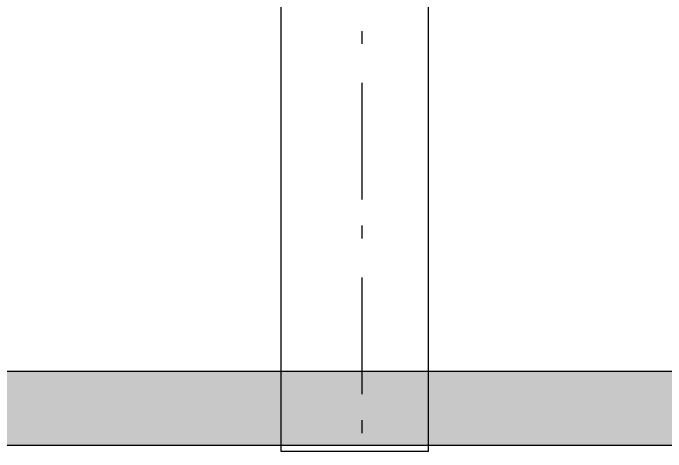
# Model space of a CAD drawing. Header units: centimetres. Extents: x -35664 to 50682, y -23001 to 23705.
# Drawn here: x 4958.3 to 5047, y -11578.8 to -11519.1 of the extents above; entities that cross this region are included whole.
import ezdxf

# ---------------------------------------------------------------- set-up
doc = ezdxf.new("R2010")
doc.units = ezdxf.units.CM
doc.linetypes.add('Style de ligne -6', pattern=[1.0416400000000001, 0.625, -0.20828, 0.06943000000000005, -0.13893])
for name, color, linetype in [('B GÈnÈral_Hatch', 252, 'Continuous'), ('B Général', 252, 'Continuous'), ('prlm-Coupe', 252, 'Continuous')]:
    doc.layers.add(name, color=color, linetype=linetype)

# ---------------------------------------------------------------- blocks, each defined once
blk = doc.blocks.new('B 90.Groupe-131-1')
at = {"layer": 'B Général', "flags": 128}
blk.add_lwpolyline([(4999.964720119699, -4106.249016135313), (5019.943213157364, -4106.249016135313), (5019.943213157364, -4196.249016135313), (4999.964720119699, -4196.249016135313)], close=True, dxfattribs=at)
blk = doc.blocks.new('B 90.axes 2')
at = {"layer": 'B Général', "linetype": 'Style de ligne -6', "ltscale": 25.4}
blk.add_line((-2654.84793045981, -1173.929897283853), (-2654.84793045981, 1361.070102716147), dxfattribs=at)
blk = doc.blocks.new('A$C373B78D5')
at = {"layer": 'B GÈnÈral_Hatch', "linetype": 'Continuous'}
h = blk.add_hatch(dxfattribs=at)
h.set_pattern_fill('H_SABLE', color=256, scale=0.03074797983244648, style=0, pattern_type=2)
h.set_pattern_definition([(45, (30702.93763195087, -31762.2768115537), (3.904993432168, -3.904993432168), [0.05522494672749848, -5.467269726022349]), (45, (30702.24662910079, -31764.07175549046), (3.904993432168, -3.904993432168), [0.05522494672749848, -5.467269726022349]), (45, (30703.86484387227, -31763.81707065073), (3.904993432168, -3.904993432168), [0.05522494672749848, -5.467269726022349]), (45, (30699.85232994507, -31762.89070881849), (3.904993432168, -3.904993432168), [0.05522494672749848, -5.467269726022349]), (45, (30701.03746505279, -31764.61353858828), (3.904993432168, -3.904993432168), [0.05522494672749848, -5.467269726022349]), (45, (30701.93170084918, -31765.53884722113), (3.904993432168, -3.904993432168), [0.05522494672749848, -5.467269726022349]), (45, (30703.27086953204, -31764.83560037987), (3.904993432168, -3.904993432168), [0.05522494672749848, -5.467269726022349]), (45, (30702.11021102354, -31760.38495514441), (3.904993432168, -3.904993432168), [0.05522494672749848, -5.467269726022349]), (45, (30704.51852464529, -31763.36608186176), (3.904993432168, -3.904993432168), [0.1380623668187462, -5.384432305931101]), (45, (30701.92134902504, -31761.90769066663), (3.904993432168, -3.904993432168), [0.05522494672749848, -5.467269726022349]), (45, (30699.96901568511, -31764.57314891906), (3.904993432168, -3.904993432168), [0.05522494672749848, -5.467269726022349]), (45, (30700.89423911612, -31761.73906910298), (3.904993432168, -3.904993432168), [0.1380623668187462, -5.384432305931101]), (45, (30702.58340141068, -31766.62061901674), (3.904993432168, -3.904993432168), [0.05522494672749848, -5.467269726022349]), (45, (30701.69815976273, -31763.31685220962), (3.904993432168, -3.904993432168), [0.1380623668187462, -5.384432305931101]), (45, (30700.70981167939, -31766.18722346419), (3.904993432168, -3.904993432168), [0.1380623668187462, -5.384432305931101])])
h.paths.add_polyline_path([(-19529.97754452899, 5904.997772213928), (-19529.97754452899, 5894.997772213928), (-16975.0096021579, 5894.997772213928), (-16975.0096021579, 5904.997772213928)])
at = {"layer": 'B Général', "lineweight": 18, "flags": 128}
blk.add_lwpolyline([(-19578.9775445287, 5909.99777219928), (-19578.9775445287, 5894.997772199284), (-16926.50756963806, 5894.997772213928), (-16926.50756963806, 5909.997772213927)], dxfattribs=at)
at = {"layer": 'B Général', "linetype": 'Continuous', "flags": 128}
blk.add_lwpolyline([(-19529.97754452899, 5904.997772213928), (-19529.97754452899, 5894.997772213928), (-16975.0096021579, 5894.997772213928), (-16975.0096021579, 5904.997772213928)], close=True, dxfattribs=at)
at = {"layer": 'B Général'}
for name, p in [('B 90.axes 2', (-15451.08502695741, 4932.774050145683)), ('B 90.Groupe-131-1', (-23116.89768107675, 10090.3660630748))]:
    blk.add_blockref(name, p, dxfattribs=at)

msp = doc.modelspace()

# ---------------------------------------------------------------- block references
at = {"layer": 'prlm-Coupe'}
msp.add_blockref('A$C373B78D5', (23111.6231628971, -17472.85068959289), dxfattribs=at)

doc.saveas('drawing.dxf')
